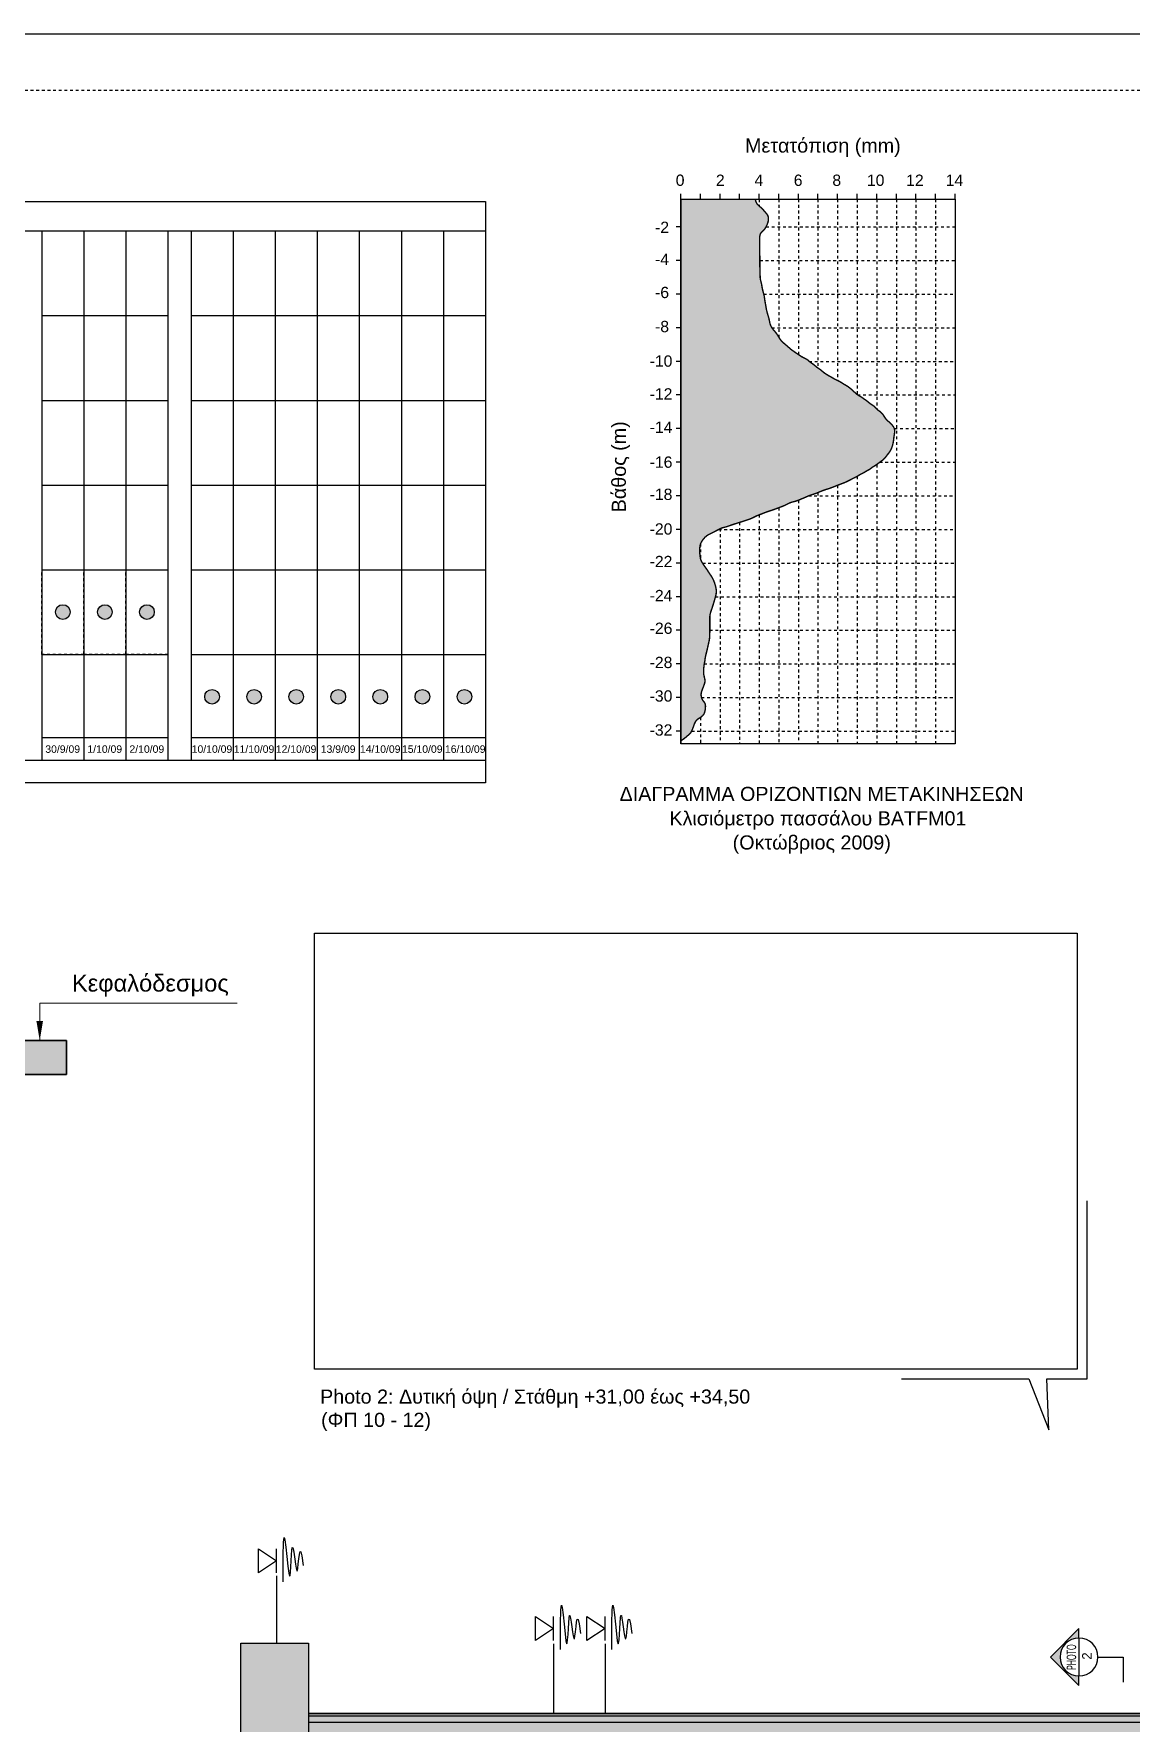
# Model space of a CAD drawing. Header units: millimetres. Extents: x 167 to 1023, y -2 to 136.
# Drawn here: x 849.9 to 888.8, y 75.7 to 135.5 of the extents above; entities that cross this region are included whole.
import ezdxf
from ezdxf.enums import TextEntityAlignment as Align

# ---------------------------------------------------------------- set-up
doc = ezdxf.new("R2010")
doc.units = ezdxf.units.MM
doc.linetypes.add('DASHED', pattern=[0.75, 0.5, -0.25])
for name, color, linetype in [('A-SYMB-GENR', 2, 'Continuous'), ('CW403-Text 0.30 Height', 2, 'Continuous'), ('OTM Leaders', 1, 'Continuous'), ('OTM Line 0.25', 7, 'Continuous'), ('OTM Line 0.35', 3, 'Continuous'), ('OTM Solid 253', 253, 'Continuous'), ('OTM Text 0.25', 3, 'Continuous'), ('OTM Title + Pinakida', 7, 'Continuous')]:
    doc.layers.add(name, color=color, linetype=linetype)
doc.layers.add('ΣΥΟ', color=170, linetype='Continuous', lineweight=25)
doc.styles.add('ARIAL', font='ARIAL.TTF')
doc.styles.add('Arial Greek', font='ARIAL.TTF')
doc.styles.add('WG-SIMPL', font='wgsimpl.shx')
doc.linetypes.add('P2', pattern='A,1e-05,[114,OrizLt.shx,S=0.5,R=0,X=0,Y=0],-0.5,[114,OrizLt.shx,S=1,R=0,X=0,Y=0],-0.5', length=1.00001)
picture_1 = doc.add_image_def('image2.jpg', size_in_pixel=(1953, 1117))

# ---------------------------------------------------------------- blocks, each defined once
blk = doc.blocks.new('symb-sec2 L')
at = {"layer": 'A-SYMB-GENR'}
blk.add_hatch(color=256, dxfattribs=at).paths.add_polyline_path([(-0.9, 1.4), (-0.6, 1.4, -1), (0.6, 1.4), (0.9, 1.4), (0, 2.3)])
blk.add_line((-0.6, 1.4), (0.6, 1.4), dxfattribs=at)
for points in [[(-0.6, 1.4), (-0.9, 1.4), (0, 2.3), (0.9, 1.4), (0.6, 1.4)], [(0, 0.8), (0, 0), (0.8, 0)]]:
    blk.add_lwpolyline(points, dxfattribs=at)
blk.add_circle((0, 1.4), 0.6, dxfattribs=at)
at = {"layer": 'A-SYMB-GENR', "style": 'WG-SIMPL', "width": 1.05}
blk.add_attdef('A', text='', height=0.3, dxfattribs=at).set_placement((0, 1.4), align=Align.BOTTOM_CENTER)
blk.add_attdef('000', text='', height=0.3, dxfattribs=at).set_placement((0, 1.3), align=Align.TOP_CENTER)

msp = doc.modelspace()

# ---------------------------------------------------------------- hatches: boundary and pattern name
at = {"linetype": 'DASHED', "ltscale": 0.1}
h = msp.add_hatch(color=7, dxfattribs=at)
edge = h.paths.add_edge_path()
edge.add_arc((848.623, 118.063), 0.26, 0, 360)
edge = h.paths.add_edge_path()
edge.add_arc((850.931, 115.063), 0.26, 0, 360)
edge = h.paths.add_edge_path()
edge.add_arc((852.421, 115.063), 0.26, 0, 360)
edge = h.paths.add_edge_path()
edge.add_arc((853.911, 115.063), 0.26, 0, 360)
edge = h.paths.add_edge_path()
edge.add_arc((856.219, 112.063), 0.26, 0, 360)
edge = h.paths.add_edge_path()
edge.add_arc((857.709, 112.063), 0.26, 0, 360)
edge = h.paths.add_edge_path()
edge.add_arc((859.199, 112.063), 0.26, 0, 360)
edge = h.paths.add_edge_path()
edge.add_arc((860.689, 112.063), 0.26, 0, 360)
edge = h.paths.add_edge_path()
edge.add_arc((862.179, 112.063), 0.26, 0, 360)
edge = h.paths.add_edge_path()
edge.add_arc((863.67, 112.063), 0.26, 0, 360)
edge = h.paths.add_edge_path()
edge.add_arc((865.16, 112.063), 0.26, 0, 360)
msp.add_hatch(color=253, dxfattribs=at).paths.add_polyline_path([(848.659, 98.681), (851.059, 98.681), (851.059, 99.881), (849.059, 99.881), (849.059, 101.681), (848.659, 101.681)])
h = msp.add_hatch(color=253, dxfattribs=at)
h.paths.add_polyline_path([(859.634, 73.742), (853.634, 73.742), (853.634, 74.542), (857.234, 74.542), (857.234, 78.542), (859.634, 78.542)])
edge = h.paths.add_edge_path()
edge.add_line((859.634, 43.242), (896.634, 43.242))
edge.add_line((896.634, 43.242), (896.634, 45.242))
edge.add_line((896.634, 45.242), (859.634, 45.242))
edge.add_line((859.634, 76.042), (896.634, 76.042))
edge.add_line((896.634, 76.042), (896.634, 74.042))
edge.add_line((896.634, 74.042), (859.634, 74.042))
at = {"layer": 'CW403-Text 0.30 Height', "ltscale": 0.1}
h = msp.add_hatch(color=7, dxfattribs=at)
h.set_gradient(color1=(255, 207, 158), color2=(117, 255, 255), tint=0.16)
h.paths.add_polyline_path([(875.464, 129.685), (875.488, 129.573), (875.549, 129.492), (875.633, 129.422), (875.717, 129.344), (875.826, 129.22), (875.908, 129.127), (875.94, 128.997), (875.914, 128.858), (875.852, 128.718), (875.774, 128.589), (875.655, 128.501), (875.613, 128.382), (875.624, 128.16), (875.618, 127.928), (875.626, 127.62), (875.626, 127.402), (875.626, 127.21), (875.637, 127.025), (875.634, 126.857), (875.683, 126.718), (875.704, 126.558), (875.739, 126.407), (875.78, 126.279), (875.794, 126.142), (875.831, 125.949), (875.86, 125.753), (875.905, 125.601), (875.953, 125.449), (875.979, 125.293), (876.013, 125.199), (876.071, 125.102), (876.147, 125.015), (876.233, 124.91), (876.294, 124.805), (876.37, 124.685), (876.46, 124.599), (876.523, 124.547), (876.601, 124.484), (876.72, 124.371), (876.859, 124.276), (877.014, 124.17), (877.097, 124.114), (877.211, 124.057), (877.307, 124.009), (877.381, 123.934), (877.471, 123.875), (877.543, 123.824), (877.615, 123.758), (877.692, 123.701), (877.791, 123.639), (877.866, 123.564), (877.973, 123.492), (878.059, 123.437), (878.175, 123.377), (878.273, 123.313), (878.385, 123.266), (878.505, 123.201), (878.582, 123.146), (878.702, 123.081), (878.805, 123.009), (878.904, 122.923), (878.986, 122.846), (879.085, 122.752), (879.202, 122.698), (879.309, 122.616), (879.42, 122.543), (879.483, 122.485), (879.59, 122.408), (879.706, 122.335), (879.779, 122.233), (879.91, 122.151), (879.981, 122.073), (880.053, 121.956), (880.118, 121.867), (880.217, 121.788), (880.324, 121.679), (880.392, 121.583), (880.41, 121.46), (880.372, 121.262), (880.36, 121.096), (880.317, 120.933), (880.271, 120.809), (880.217, 120.728), (880.147, 120.639), (880.08, 120.548), (879.989, 120.45), (879.859, 120.366), (879.733, 120.261), (879.617, 120.205), (879.53, 120.124), (879.414, 120.068), (879.302, 119.995), (879.176, 119.939), (879.06, 119.858), (878.941, 119.809), (878.797, 119.728), (878.66, 119.662), (878.496, 119.599), (878.332, 119.537), (878.135, 119.456), (877.969, 119.407), (877.803, 119.349), (877.664, 119.286), (877.512, 119.232), (877.364, 119.188), (877.234, 119.125), (877.095, 119.071), (876.951, 119.004), (876.781, 118.964), (876.66, 118.923), (876.526, 118.847), (876.333, 118.773), (876.171, 118.712), (876.029, 118.662), (875.862, 118.611), (875.669, 118.53), (875.517, 118.479), (875.355, 118.388), (875.168, 118.323), (874.98, 118.262), (874.818, 118.211), (874.651, 118.16), (874.458, 118.084), (874.255, 118.044), (874.107, 117.955), (873.907, 117.855), (873.756, 117.784), (873.638, 117.673), (873.563, 117.558), (873.505, 117.451), (873.495, 117.3), (873.493, 117.158), (873.513, 116.984), (873.546, 116.866), (873.619, 116.765), (873.671, 116.676), (873.769, 116.55), (873.825, 116.445), (873.914, 116.334), (874.001, 116.165), (874.051, 116.005), (874.083, 115.863), (874.083, 115.721), (874.051, 115.597), (874.01, 115.451), (873.959, 115.286), (873.914, 115.149), (873.863, 115.007), (873.85, 114.883), (873.855, 114.731), (873.855, 114.512), (873.852, 114.27), (873.843, 114.088), (873.793, 113.894), (873.751, 113.689), (873.689, 113.464), (873.682, 113.34), (873.653, 113.232), (873.628, 112.992), (873.634, 112.837), (873.688, 112.664), (873.678, 112.555), (873.626, 112.418), (873.579, 112.304), (873.547, 112.198), (873.539, 112.106), (873.573, 111.979), (873.625, 111.903), (873.701, 111.822), (873.701, 111.648), (873.667, 111.481), (873.601, 111.381), (873.464, 111.297), (873.37, 111.231), (873.312, 111.124), (873.265, 110.979), (873.205, 110.832), (873.149, 110.743), (873.051, 110.68), (872.949, 110.578), (872.827, 110.505), (872.827, 129.685)])

# ---------------------------------------------------------------- linework, layer by layer
at = {"color": 7, "ltscale": 0.1}
for p, q in [((872.827, 129.685), (872.827, 129.875)), ((873.521, 129.685), (873.521, 129.875)), ((874.215, 129.685), (874.215, 129.875)), ((874.909, 129.685), (874.909, 129.875)), ((875.603, 129.685), (875.603, 129.875)), ((876.297, 129.685), (876.297, 129.875)), ((876.991, 129.685), (876.991, 129.875)), ((877.685, 129.685), (877.685, 129.875)), ((878.379, 129.685), (878.379, 129.875)), ((879.073, 129.685), (879.073, 129.875)), ((879.767, 129.685), (879.767, 129.875)), ((880.461, 129.685), (880.461, 129.875)), ((881.155, 129.685), (881.155, 129.875)), ((881.85, 129.685), (881.85, 129.875)), ((882.544, 129.685), (882.544, 129.875)), ((872.827, 129.685), (882.544, 129.685)), ((872.827, 129.685), (872.827, 110.401)), ((872.827, 128.709), (872.661, 128.709)), ((872.827, 127.518), (872.661, 127.518)), ((872.827, 126.327), (872.661, 126.327)), ((872.827, 125.136), (872.661, 125.136)), ((872.827, 123.945), (872.661, 123.945)), ((872.827, 122.754), (872.661, 122.754)), ((872.827, 121.563), (872.661, 121.563)), ((872.827, 120.372), (872.661, 120.372)), ((872.827, 119.181), (872.661, 119.181)), ((872.827, 117.99), (872.661, 117.99)), ((872.827, 116.799), (872.661, 116.799)), ((872.827, 115.608), (872.661, 115.608)), ((872.827, 114.417), (872.661, 114.417)), ((872.827, 113.226), (872.661, 113.226)), ((872.827, 112.035), (872.661, 112.035)), ((872.827, 110.844), (872.661, 110.844))]:
    msp.add_line(p, q, dxfattribs=at)
at = {"color": 253, "linetype": 'DASHED', "ltscale": 0.1}
for p, q in [((875.603, 129.685), (875.603, 129.447)), ((876.297, 129.685), (876.297, 124.8)), ((876.991, 129.685), (876.991, 124.186)), ((877.685, 129.685), (877.685, 123.707)), ((878.379, 129.685), (878.379, 123.268)), ((879.073, 129.685), (879.073, 122.763)), ((879.767, 129.685), (879.767, 122.249)), ((880.461, 129.685), (880.461, 110.401)), ((881.155, 129.685), (881.155, 110.401)), ((881.85, 129.685), (881.85, 110.401)), ((875.846, 128.709), (882.544, 128.709)), ((875.626, 127.518), (882.544, 127.518)), ((875.765, 126.327), (882.544, 126.327)), ((876.05, 125.136), (882.544, 125.136)), ((877.371, 123.945), (882.544, 123.945)), ((879.083, 122.754), (882.544, 122.754)), ((880.395, 121.563), (882.544, 121.563)), ((879.767, 120.289), (879.767, 110.401)), ((879.869, 120.372), (882.544, 120.372)), ((879.073, 119.867), (879.073, 110.401)), ((877.35, 119.181), (882.544, 119.181)), ((877.685, 119.296), (877.685, 110.401)), ((878.379, 119.555), (878.379, 110.401)), ((875.603, 118.508), (875.603, 110.401)), ((876.297, 118.76), (876.297, 110.401)), ((876.991, 119.023), (876.991, 110.401)), ((874.165, 117.99), (882.544, 117.99)), ((874.215, 118.02), (874.215, 110.401)), ((874.909, 118.24), (874.909, 110.401)), ((873.521, 117.48), (873.521, 116.955)), ((873.594, 116.799), (882.544, 116.799)), ((874.054, 115.608), (882.544, 115.608)), ((873.853, 114.417), (882.544, 114.417)), ((873.652, 113.226), (882.544, 113.226)), ((873.558, 112.035), (882.544, 112.035)), ((873.521, 111.332), (873.521, 110.401)), ((873.21, 110.844), (882.544, 110.844))]:
    msp.add_line(p, q, dxfattribs=at)
at = {"color": 7, "linetype": 'DASHED', "ltscale": 0.1}
msp.add_lwpolyline([(981.144, -0.365), (771.789, -0.365), (771.789, 133.548), (1021.144, 133.548), (1021.144, 57.035)], dxfattribs=at)
at = {"color": 1, "ltscale": 0.1, "const_width": 0.05}
msp.add_lwpolyline([(872.84, 110.513), (872.878, 110.537), (872.911, 110.559), (872.94, 110.58), (872.966, 110.6), (872.988, 110.618), (873.008, 110.635), (873.025, 110.651), (873.042, 110.665), (873.057, 110.678), (873.071, 110.689), (873.085, 110.7), (873.098, 110.71), (873.11, 110.719), (873.121, 110.729), (873.132, 110.738), (873.142, 110.747), (873.151, 110.757), (873.16, 110.767), (873.168, 110.778), (873.176, 110.789), (873.184, 110.801), (873.191, 110.814), (873.198, 110.827), (873.206, 110.842), (873.213, 110.857), (873.22, 110.873), (873.227, 110.89), (873.235, 110.907), (873.242, 110.924), (873.249, 110.942), (873.256, 110.961), (873.263, 110.979), (873.269, 110.997), (873.276, 111.015), (873.282, 111.033), (873.288, 111.051), (873.295, 111.068), (873.301, 111.085), (873.307, 111.101), (873.314, 111.117), (873.321, 111.133), (873.327, 111.148), (873.335, 111.162), (873.342, 111.176), (873.35, 111.189), (873.358, 111.201), (873.367, 111.213), (873.376, 111.224), (873.386, 111.235), (873.396, 111.245), (873.407, 111.254), (873.419, 111.264), (873.431, 111.273), (873.444, 111.282), (873.457, 111.291), (873.471, 111.3), (873.486, 111.309), (873.501, 111.319), (873.517, 111.329), (873.532, 111.34), (873.547, 111.35), (873.562, 111.361), (873.576, 111.372), (873.589, 111.383), (873.601, 111.395), (873.612, 111.407), (873.622, 111.42), (873.632, 111.432), (873.64, 111.446), (873.648, 111.46), (873.655, 111.476), (873.661, 111.492), (873.667, 111.509), (873.673, 111.527), (873.678, 111.546), (873.682, 111.566), (873.686, 111.586), (873.69, 111.607), (873.693, 111.628), (873.695, 111.649), (873.697, 111.67), (873.698, 111.692), (873.699, 111.713), (873.699, 111.733), (873.698, 111.753), (873.696, 111.772), (873.693, 111.79), (873.688, 111.807), (873.683, 111.822), (873.677, 111.836), (873.67, 111.849), (873.662, 111.861), (873.654, 111.872), (873.646, 111.882), (873.637, 111.892), (873.629, 111.902), (873.622, 111.912), (873.614, 111.922), (873.607, 111.932), (873.6, 111.942), (873.594, 111.952), (873.588, 111.963), (873.582, 111.975), (873.576, 111.987), (873.571, 112), (873.566, 112.014), (873.562, 112.028), (873.558, 112.043), (873.554, 112.057), (873.551, 112.072), (873.548, 112.086), (873.546, 112.1), (873.545, 112.114), (873.544, 112.127), (873.544, 112.139), (873.545, 112.152), (873.546, 112.164), (873.547, 112.176), (873.549, 112.188), (873.551, 112.2), (873.554, 112.213), (873.557, 112.225), (873.56, 112.238), (873.564, 112.251), (873.568, 112.265), (873.572, 112.278), (873.577, 112.292), (873.582, 112.305), (873.587, 112.319), (873.592, 112.333), (873.597, 112.347), (873.603, 112.362), (873.609, 112.376), (873.615, 112.391), (873.621, 112.406), (873.627, 112.422), (873.633, 112.438), (873.639, 112.454), (873.645, 112.47), (873.651, 112.486), (873.657, 112.503), (873.662, 112.519), (873.667, 112.535), (873.671, 112.55), (873.674, 112.565), (873.677, 112.58), (873.679, 112.595), (873.681, 112.61), (873.681, 112.625), (873.681, 112.641), (873.679, 112.657), (873.677, 112.674), (873.674, 112.693), (873.67, 112.711), (873.665, 112.731), (873.66, 112.751), (873.655, 112.772), (873.651, 112.793), (873.646, 112.813), (873.642, 112.834), (873.638, 112.854), (873.636, 112.875), (873.634, 112.895), (873.633, 112.916), (873.632, 112.937), (873.632, 112.959), (873.632, 112.982), (873.633, 113.006), (873.635, 113.032), (873.637, 113.058), (873.639, 113.085), (873.641, 113.111), (873.644, 113.138), (873.647, 113.163), (873.65, 113.188), (873.654, 113.21), (873.657, 113.231), (873.661, 113.25), (873.664, 113.268), (873.667, 113.284), (873.67, 113.299), (873.673, 113.314), (873.676, 113.328), (873.679, 113.343), (873.681, 113.357), (873.683, 113.372), (873.684, 113.388), (873.686, 113.404), (873.688, 113.422), (873.691, 113.44), (873.694, 113.46), (873.698, 113.481), (873.703, 113.503), (873.708, 113.527), (873.714, 113.552), (873.721, 113.578), (873.727, 113.605), (873.734, 113.631), (873.741, 113.659), (873.748, 113.686), (873.754, 113.712), (873.76, 113.739), (873.766, 113.765), (873.772, 113.791), (873.778, 113.816), (873.783, 113.842), (873.789, 113.867), (873.795, 113.892), (873.8, 113.917), (873.806, 113.942), (873.812, 113.966), (873.817, 113.991), (873.823, 114.015), (873.828, 114.039), (873.832, 114.062), (873.836, 114.086), (873.84, 114.109), (873.842, 114.133), (873.845, 114.156), (873.846, 114.18), (873.848, 114.204), (873.849, 114.229), (873.85, 114.254), (873.851, 114.28), (873.851, 114.307), (873.852, 114.334), (873.853, 114.363), (873.853, 114.392), (873.853, 114.421), (873.854, 114.45), (873.854, 114.479), (873.854, 114.508), (873.854, 114.537), (873.854, 114.565), (873.854, 114.593), (873.854, 114.62), (873.854, 114.646), (873.854, 114.671), (873.854, 114.696), (873.854, 114.72), (873.853, 114.742), (873.853, 114.764), (873.853, 114.785), (873.852, 114.805), (873.852, 114.824), (873.852, 114.843), (873.852, 114.861), (873.853, 114.878), (873.853, 114.895), (873.854, 114.912), (873.856, 114.928), (873.858, 114.945), (873.86, 114.961), (873.862, 114.977), (873.866, 114.993), (873.869, 115.01), (873.874, 115.026), (873.878, 115.043), (873.884, 115.061), (873.889, 115.078), (873.895, 115.095), (873.901, 115.113), (873.907, 115.13), (873.913, 115.148), (873.919, 115.165), (873.925, 115.183), (873.931, 115.2), (873.937, 115.218), (873.942, 115.235), (873.948, 115.254), (873.954, 115.272), (873.96, 115.29), (873.966, 115.31), (873.972, 115.329), (873.978, 115.349), (873.985, 115.369), (873.991, 115.388), (873.997, 115.408), (874.003, 115.428), (874.008, 115.448), (874.014, 115.467), (874.02, 115.486), (874.025, 115.505), (874.03, 115.523), (874.035, 115.541), (874.04, 115.559), (874.045, 115.576), (874.05, 115.593), (874.054, 115.61), (874.058, 115.627), (874.062, 115.643), (874.066, 115.659), (874.07, 115.675), (874.073, 115.691), (874.076, 115.707), (874.078, 115.724), (874.08, 115.741), (874.081, 115.758), (874.082, 115.775), (874.082, 115.792), (874.082, 115.81), (874.081, 115.827), (874.08, 115.845), (874.078, 115.863), (874.076, 115.88), (874.073, 115.898), (874.07, 115.916), (874.066, 115.934), (874.062, 115.952), (874.058, 115.97), (874.053, 115.989), (874.048, 116.008), (874.043, 116.027), (874.037, 116.046), (874.031, 116.065), (874.025, 116.085), (874.018, 116.105), (874.011, 116.125), (874.003, 116.146), (873.995, 116.166), (873.986, 116.187), (873.976, 116.208), (873.967, 116.228), (873.956, 116.248), (873.946, 116.268), (873.935, 116.288), (873.924, 116.306), (873.913, 116.324), (873.902, 116.342), (873.892, 116.358), (873.881, 116.373), (873.87, 116.388), (873.86, 116.403), (873.85, 116.417), (873.84, 116.431), (873.831, 116.444), (873.822, 116.458), (873.813, 116.471), (873.805, 116.485), (873.797, 116.498), (873.788, 116.512), (873.78, 116.525), (873.771, 116.539), (873.762, 116.554), (873.752, 116.568), (873.742, 116.583), (873.731, 116.598), (873.72, 116.613), (873.709, 116.627), (873.699, 116.642), (873.688, 116.656), (873.679, 116.67), (873.67, 116.683), (873.661, 116.696), (873.653, 116.708), (873.645, 116.72), (873.638, 116.732), (873.63, 116.743), (873.623, 116.755), (873.615, 116.767), (873.607, 116.779), (873.599, 116.791), (873.591, 116.804), (873.583, 116.816), (873.575, 116.829), (873.567, 116.842), (873.559, 116.855), (873.552, 116.869), (873.546, 116.883), (873.54, 116.897), (873.535, 116.911), (873.531, 116.926), (873.526, 116.942), (873.522, 116.958), (873.519, 116.975), (873.515, 116.993), (873.512, 117.012), (873.509, 117.031), (873.506, 117.051), (873.504, 117.071), (873.502, 117.092), (873.5, 117.112), (873.498, 117.132), (873.497, 117.152), (873.496, 117.172), (873.495, 117.191), (873.495, 117.21), (873.495, 117.228), (873.495, 117.247), (873.495, 117.265), (873.496, 117.283), (873.496, 117.302), (873.497, 117.32), (873.498, 117.338), (873.5, 117.357), (873.501, 117.375), (873.503, 117.393), (873.506, 117.41), (873.509, 117.427), (873.513, 117.444), (873.518, 117.459), (873.523, 117.475), (873.529, 117.489), (873.535, 117.504), (873.542, 117.518), (873.55, 117.532), (873.558, 117.545), (873.566, 117.559), (873.574, 117.573), (873.583, 117.587), (873.592, 117.601), (873.602, 117.615), (873.612, 117.63), (873.622, 117.644), (873.633, 117.658), (873.645, 117.672), (873.658, 117.686), (873.671, 117.7), (873.684, 117.714), (873.699, 117.727), (873.714, 117.74), (873.729, 117.753), (873.745, 117.765), (873.762, 117.777), (873.779, 117.788), (873.796, 117.799), (873.814, 117.809), (873.833, 117.819), (873.853, 117.829), (873.873, 117.839), (873.894, 117.849), (873.915, 117.86), (873.937, 117.871), (873.96, 117.882), (873.984, 117.894), (874.007, 117.906), (874.03, 117.918), (874.054, 117.93), (874.076, 117.942), (874.099, 117.954), (874.12, 117.965), (874.141, 117.977), (874.161, 117.988), (874.181, 117.998), (874.202, 118.009), (874.222, 118.018), (874.243, 118.028), (874.264, 118.036), (874.287, 118.044), (874.31, 118.051), (874.333, 118.058), (874.357, 118.064), (874.382, 118.07), (874.407, 118.077), (874.431, 118.083), (874.456, 118.09), (874.481, 118.098), (874.505, 118.106), (874.53, 118.114), (874.553, 118.123), (874.577, 118.131), (874.601, 118.14), (874.624, 118.148), (874.646, 118.156), (874.669, 118.164), (874.691, 118.171), (874.712, 118.178), (874.734, 118.185), (874.755, 118.192), (874.776, 118.198), (874.796, 118.205), (874.817, 118.211), (874.838, 118.217), (874.858, 118.224), (874.879, 118.23), (874.899, 118.237), (874.92, 118.243), (874.941, 118.25), (874.963, 118.257), (874.984, 118.263), (875.006, 118.27), (875.029, 118.278), (875.051, 118.285), (875.074, 118.292), (875.097, 118.3), (875.121, 118.308), (875.144, 118.315), (875.168, 118.323), (875.191, 118.331), (875.214, 118.339), (875.238, 118.348), (875.261, 118.356), (875.284, 118.365), (875.306, 118.374), (875.329, 118.383), (875.351, 118.393), (875.373, 118.403), (875.394, 118.413), (875.415, 118.423), (875.435, 118.434), (875.456, 118.444), (875.476, 118.454), (875.496, 118.464), (875.516, 118.473), (875.535, 118.481), (875.555, 118.489), (875.574, 118.497), (875.594, 118.505), (875.614, 118.512), (875.634, 118.52), (875.655, 118.527), (875.676, 118.535), (875.698, 118.544), (875.72, 118.552), (875.743, 118.561), (875.766, 118.571), (875.789, 118.58), (875.812, 118.589), (875.835, 118.598), (875.858, 118.606), (875.88, 118.614), (875.902, 118.622), (875.923, 118.629), (875.945, 118.636), (875.965, 118.643), (875.986, 118.649), (876.005, 118.655), (876.025, 118.662), (876.044, 118.668), (876.063, 118.674), (876.082, 118.681), (876.1, 118.687), (876.119, 118.694), (876.137, 118.7), (876.156, 118.707), (876.175, 118.714), (876.194, 118.721), (876.213, 118.728), (876.233, 118.736), (876.253, 118.743), (876.274, 118.751), (876.295, 118.759), (876.316, 118.767), (876.338, 118.775), (876.361, 118.784), (876.383, 118.793), (876.406, 118.802), (876.429, 118.811), (876.451, 118.82), (876.474, 118.829), (876.495, 118.838), (876.516, 118.848), (876.536, 118.857), (876.555, 118.866), (876.574, 118.876), (876.591, 118.885), (876.609, 118.893), (876.625, 118.902), (876.642, 118.91), (876.658, 118.917), (876.674, 118.924), (876.69, 118.931), (876.705, 118.937), (876.721, 118.943), (876.738, 118.948), (876.754, 118.954), (876.771, 118.959), (876.789, 118.964), (876.808, 118.969), (876.827, 118.974), (876.847, 118.979), (876.867, 118.984), (876.887, 118.99), (876.907, 118.996), (876.927, 119.002), (876.947, 119.009), (876.966, 119.015), (876.985, 119.023), (877.004, 119.03), (877.023, 119.038), (877.041, 119.046), (877.059, 119.054), (877.076, 119.061), (877.094, 119.069), (877.112, 119.076), (877.129, 119.084), (877.147, 119.091), (877.164, 119.098), (877.181, 119.105), (877.198, 119.112), (877.215, 119.119), (877.232, 119.126), (877.249, 119.134), (877.266, 119.141), (877.282, 119.149), (877.299, 119.156), (877.316, 119.163), (877.333, 119.171), (877.35, 119.178), (877.367, 119.185), (877.384, 119.191), (877.402, 119.198), (877.42, 119.204), (877.438, 119.21), (877.457, 119.216), (877.475, 119.222), (877.494, 119.228), (877.513, 119.234), (877.531, 119.24), (877.55, 119.247), (877.569, 119.253), (877.588, 119.26), (877.607, 119.266), (877.625, 119.273), (877.644, 119.28), (877.662, 119.288), (877.68, 119.295), (877.698, 119.302), (877.716, 119.31), (877.734, 119.318), (877.752, 119.325), (877.77, 119.333), (877.789, 119.341), (877.808, 119.348), (877.827, 119.356), (877.846, 119.363), (877.866, 119.37), (877.887, 119.378), (877.907, 119.385), (877.928, 119.392), (877.948, 119.399), (877.969, 119.406), (877.99, 119.412), (878.011, 119.419), (878.031, 119.425), (878.053, 119.432), (878.074, 119.439), (878.096, 119.446), (878.118, 119.454), (878.14, 119.462), (878.163, 119.47), (878.186, 119.479), (878.21, 119.488), (878.233, 119.497), (878.257, 119.506), (878.28, 119.516), (878.304, 119.525), (878.326, 119.534), (878.349, 119.543), (878.371, 119.551), (878.392, 119.559), (878.413, 119.568), (878.434, 119.575), (878.455, 119.583), (878.475, 119.591), (878.496, 119.599), (878.516, 119.607), (878.537, 119.615), (878.557, 119.622), (878.578, 119.63), (878.598, 119.638), (878.617, 119.646), (878.637, 119.654), (878.656, 119.662), (878.674, 119.671), (878.693, 119.679), (878.711, 119.687), (878.728, 119.695), (878.746, 119.704), (878.763, 119.713), (878.781, 119.722), (878.798, 119.731), (878.816, 119.74), (878.834, 119.749), (878.851, 119.759), (878.869, 119.768), (878.886, 119.778), (878.903, 119.787), (878.92, 119.795), (878.937, 119.804), (878.953, 119.812), (878.969, 119.819), (878.985, 119.826), (879, 119.833), (879.015, 119.841), (879.03, 119.848), (879.045, 119.855), (879.06, 119.863), (879.074, 119.872), (879.089, 119.88), (879.103, 119.889), (879.118, 119.898), (879.133, 119.908), (879.148, 119.917), (879.162, 119.926), (879.178, 119.934), (879.193, 119.943), (879.208, 119.951), (879.223, 119.959), (879.239, 119.966), (879.254, 119.974), (879.269, 119.982), (879.285, 119.989), (879.3, 119.997), (879.314, 120.006), (879.329, 120.014), (879.344, 120.023), (879.358, 120.031), (879.372, 120.04), (879.386, 120.049), (879.401, 120.057), (879.415, 120.065), (879.429, 120.073), (879.443, 120.081), (879.457, 120.089), (879.471, 120.096), (879.485, 120.104), (879.499, 120.112), (879.512, 120.12), (879.525, 120.128), (879.538, 120.137), (879.55, 120.146), (879.562, 120.155), (879.574, 120.164), (879.586, 120.174), (879.597, 120.183), (879.61, 120.192), (879.622, 120.201), (879.635, 120.209), (879.648, 120.217), (879.662, 120.225), (879.676, 120.233), (879.69, 120.242), (879.705, 120.25), (879.72, 120.259), (879.735, 120.269), (879.75, 120.279), (879.765, 120.29), (879.781, 120.302), (879.797, 120.314), (879.812, 120.326), (879.828, 120.338), (879.844, 120.35), (879.86, 120.362), (879.876, 120.374), (879.892, 120.385), (879.908, 120.397), (879.924, 120.408), (879.939, 120.419), (879.954, 120.43), (879.969, 120.441), (879.983, 120.452), (879.996, 120.464), (880.009, 120.475), (880.021, 120.487), (880.033, 120.499), (880.045, 120.511), (880.056, 120.523), (880.066, 120.535), (880.076, 120.547), (880.086, 120.559), (880.095, 120.57), (880.104, 120.582), (880.113, 120.593), (880.122, 120.605), (880.13, 120.616), (880.139, 120.627), (880.147, 120.639), (880.156, 120.65), (880.164, 120.661), (880.173, 120.672), (880.181, 120.683), (880.19, 120.694), (880.198, 120.705), (880.206, 120.716), (880.214, 120.726), (880.222, 120.737), (880.229, 120.748), (880.236, 120.758), (880.243, 120.769), (880.25, 120.78), (880.257, 120.792), (880.263, 120.804), (880.27, 120.816), (880.276, 120.829), (880.282, 120.843), (880.288, 120.858), (880.294, 120.873), (880.3, 120.888), (880.305, 120.905), (880.311, 120.922), (880.317, 120.939), (880.322, 120.958), (880.328, 120.976), (880.333, 120.996), (880.338, 121.015), (880.343, 121.035), (880.347, 121.055), (880.351, 121.076), (880.355, 121.096), (880.358, 121.117), (880.361, 121.138), (880.363, 121.159), (880.366, 121.18), (880.368, 121.201), (880.371, 121.223), (880.373, 121.245), (880.376, 121.267), (880.38, 121.29), (880.383, 121.314), (880.387, 121.337), (880.39, 121.36), (880.394, 121.383), (880.397, 121.405), (880.399, 121.427), (880.401, 121.447), (880.402, 121.467), (880.402, 121.485), (880.401, 121.503), (880.399, 121.519), (880.396, 121.535), (880.393, 121.55), (880.389, 121.564), (880.384, 121.578), (880.378, 121.592), (880.371, 121.605), (880.364, 121.618), (880.356, 121.63), (880.347, 121.643), (880.338, 121.656), (880.328, 121.668), (880.317, 121.681), (880.306, 121.694), (880.294, 121.707), (880.282, 121.72), (880.27, 121.733), (880.257, 121.746), (880.244, 121.759), (880.231, 121.771), (880.218, 121.783), (880.206, 121.795), (880.193, 121.806), (880.18, 121.817), (880.168, 121.827), (880.157, 121.838), (880.145, 121.848), (880.134, 121.858), (880.123, 121.869), (880.113, 121.879), (880.104, 121.89), (880.095, 121.901), (880.086, 121.912), (880.077, 121.924), (880.068, 121.936), (880.06, 121.948), (880.051, 121.961), (880.043, 121.974), (880.034, 121.987), (880.025, 122.001), (880.016, 122.014), (880.008, 122.028), (879.999, 122.041), (879.99, 122.054), (879.981, 122.066), (879.972, 122.078), (879.963, 122.09), (879.954, 122.1), (879.944, 122.111), (879.934, 122.121), (879.923, 122.131), (879.912, 122.141), (879.9, 122.151), (879.887, 122.161), (879.873, 122.172), (879.859, 122.182), (879.845, 122.192), (879.83, 122.203), (879.816, 122.214), (879.802, 122.225), (879.789, 122.236), (879.777, 122.248), (879.765, 122.26), (879.754, 122.272), (879.743, 122.284), (879.732, 122.296), (879.722, 122.307), (879.711, 122.319), (879.699, 122.33), (879.687, 122.341), (879.674, 122.351), (879.661, 122.361), (879.647, 122.371), (879.634, 122.38), (879.62, 122.39), (879.606, 122.399), (879.592, 122.408), (879.578, 122.418), (879.564, 122.427), (879.551, 122.437), (879.538, 122.446), (879.525, 122.455), (879.513, 122.464), (879.501, 122.473), (879.49, 122.482), (879.48, 122.49), (879.47, 122.498), (879.461, 122.506), (879.452, 122.514), (879.442, 122.522), (879.433, 122.53), (879.423, 122.538), (879.412, 122.546), (879.401, 122.554), (879.389, 122.562), (879.376, 122.571), (879.363, 122.58), (879.35, 122.589), (879.337, 122.598), (879.323, 122.608), (879.309, 122.618), (879.296, 122.627), (879.282, 122.637), (879.269, 122.647), (879.255, 122.657), (879.241, 122.666), (879.228, 122.676), (879.214, 122.685), (879.2, 122.693), (879.186, 122.702), (879.172, 122.71), (879.158, 122.718), (879.144, 122.725), (879.13, 122.733), (879.116, 122.741), (879.102, 122.75), (879.088, 122.758), (879.075, 122.768), (879.062, 122.778), (879.049, 122.788), (879.036, 122.799), (879.024, 122.81), (879.012, 122.821), (879, 122.832), (878.989, 122.843), (878.978, 122.853), (878.967, 122.864), (878.956, 122.874), (878.945, 122.884), (878.934, 122.894), (878.923, 122.904), (878.912, 122.914), (878.901, 122.924), (878.89, 122.934), (878.878, 122.945), (878.866, 122.955), (878.854, 122.966), (878.842, 122.976), (878.83, 122.986), (878.817, 122.996), (878.805, 123.006), (878.792, 123.016), (878.779, 123.026), (878.767, 123.035), (878.754, 123.045), (878.74, 123.054), (878.727, 123.063), (878.713, 123.071), (878.7, 123.08), (878.686, 123.088), (878.671, 123.097), (878.657, 123.105), (878.643, 123.113), (878.629, 123.121), (878.615, 123.129), (878.602, 123.137), (878.59, 123.144), (878.577, 123.152), (878.566, 123.159), (878.555, 123.166), (878.544, 123.174), (878.533, 123.181), (878.522, 123.188), (878.51, 123.195), (878.498, 123.203), (878.485, 123.21), (878.472, 123.218), (878.458, 123.226), (878.444, 123.233), (878.43, 123.241), (878.416, 123.248), (878.401, 123.256), (878.386, 123.263), (878.372, 123.27), (878.358, 123.276), (878.344, 123.283), (878.33, 123.289), (878.316, 123.296), (878.302, 123.302), (878.289, 123.309), (878.276, 123.316), (878.263, 123.323), (878.25, 123.33), (878.237, 123.338), (878.224, 123.345), (878.211, 123.353), (878.198, 123.361), (878.185, 123.369), (878.172, 123.376), (878.158, 123.384), (878.145, 123.392), (878.131, 123.399), (878.117, 123.407), (878.103, 123.414), (878.09, 123.422), (878.077, 123.429), (878.064, 123.436), (878.052, 123.444), (878.04, 123.451), (878.028, 123.458), (878.016, 123.465), (878.005, 123.472), (877.993, 123.48), (877.982, 123.487), (877.97, 123.495), (877.957, 123.503), (877.945, 123.511), (877.932, 123.52), (877.92, 123.529), (877.907, 123.537), (877.895, 123.546), (877.883, 123.555), (877.871, 123.565), (877.86, 123.574), (877.849, 123.583), (877.839, 123.592), (877.828, 123.601), (877.818, 123.61), (877.808, 123.619), (877.798, 123.628), (877.787, 123.637), (877.776, 123.645), (877.765, 123.654), (877.753, 123.662), (877.742, 123.67), (877.73, 123.678), (877.718, 123.685), (877.707, 123.693), (877.696, 123.7), (877.685, 123.708), (877.674, 123.715), (877.664, 123.723), (877.654, 123.73), (877.644, 123.737), (877.634, 123.745), (877.625, 123.752), (877.616, 123.76), (877.606, 123.767), (877.597, 123.775), (877.588, 123.783), (877.579, 123.791), (877.57, 123.799), (877.561, 123.806), (877.552, 123.814), (877.543, 123.821), (877.534, 123.829), (877.525, 123.836), (877.516, 123.842), (877.507, 123.849), (877.497, 123.856), (877.488, 123.863), (877.478, 123.869), (877.468, 123.876), (877.458, 123.883), (877.447, 123.89), (877.437, 123.898), (877.426, 123.905), (877.415, 123.913), (877.405, 123.921), (877.394, 123.929), (877.384, 123.937), (877.374, 123.945), (877.364, 123.954), (877.354, 123.963), (877.344, 123.971), (877.334, 123.98), (877.324, 123.989), (877.314, 123.997), (877.303, 124.005), (877.292, 124.012), (877.281, 124.019), (877.27, 124.026), (877.258, 124.033), (877.246, 124.039), (877.234, 124.045), (877.221, 124.052), (877.208, 124.058), (877.195, 124.065), (877.181, 124.072), (877.168, 124.078), (877.154, 124.085), (877.141, 124.092), (877.128, 124.099), (877.115, 124.107), (877.102, 124.114), (877.09, 124.121), (877.078, 124.128), (877.067, 124.135), (877.055, 124.143), (877.042, 124.151), (877.03, 124.16), (877.016, 124.169), (877.002, 124.179), (876.986, 124.189), (876.97, 124.2), (876.953, 124.212), (876.935, 124.224), (876.917, 124.237), (876.898, 124.249), (876.88, 124.262), (876.861, 124.274), (876.843, 124.287), (876.825, 124.299), (876.807, 124.312), (876.79, 124.324), (876.773, 124.336), (876.756, 124.349), (876.739, 124.361), (876.723, 124.374), (876.707, 124.387), (876.691, 124.4), (876.676, 124.414), (876.661, 124.427), (876.647, 124.44), (876.633, 124.452), (876.62, 124.464), (876.608, 124.476), (876.596, 124.486), (876.584, 124.496), (876.573, 124.505), (876.563, 124.514), (876.553, 124.522), (876.544, 124.53), (876.534, 124.538), (876.525, 124.545), (876.517, 124.552), (876.508, 124.559), (876.5, 124.566), (876.491, 124.573), (876.483, 124.581), (876.474, 124.588), (876.465, 124.596), (876.455, 124.605), (876.446, 124.613), (876.435, 124.623), (876.425, 124.633), (876.415, 124.643), (876.404, 124.654), (876.393, 124.666), (876.383, 124.678), (876.372, 124.69), (876.362, 124.704), (876.352, 124.717), (876.342, 124.731), (876.332, 124.745), (876.323, 124.76), (876.314, 124.774), (876.305, 124.788), (876.296, 124.803), (876.288, 124.817), (876.28, 124.83), (876.271, 124.844), (876.263, 124.857), (876.255, 124.871), (876.247, 124.884), (876.238, 124.897), (876.229, 124.91), (876.219, 124.923), (876.21, 124.936), (876.2, 124.949), (876.19, 124.962), (876.179, 124.975), (876.169, 124.988), (876.159, 125), (876.148, 125.012), (876.138, 125.024), (876.128, 125.035), (876.119, 125.047), (876.109, 125.058), (876.1, 125.069), (876.091, 125.081), (876.082, 125.092), (876.074, 125.103), (876.065, 125.115), (876.057, 125.127), (876.05, 125.138), (876.043, 125.15), (876.036, 125.162), (876.029, 125.174), (876.023, 125.186), (876.017, 125.198), (876.011, 125.21), (876.006, 125.222), (876.001, 125.234), (875.997, 125.247), (875.992, 125.26), (875.988, 125.274), (875.984, 125.288), (875.98, 125.303), (875.977, 125.319), (875.973, 125.336), (875.97, 125.354), (875.966, 125.372), (875.962, 125.391), (875.958, 125.41), (875.954, 125.429), (875.949, 125.448), (875.945, 125.467), (875.94, 125.486), (875.934, 125.505), (875.929, 125.525), (875.923, 125.544), (875.917, 125.563), (875.911, 125.582), (875.906, 125.601), (875.9, 125.62), (875.894, 125.639), (875.888, 125.658), (875.883, 125.678), (875.878, 125.698), (875.873, 125.718), (875.868, 125.739), (875.863, 125.76), (875.858, 125.782), (875.854, 125.805), (875.85, 125.828), (875.846, 125.852), (875.842, 125.876), (875.838, 125.9), (875.834, 125.924), (875.829, 125.949), (875.825, 125.973), (875.821, 125.997), (875.817, 126.021), (875.812, 126.045), (875.808, 126.068), (875.804, 126.09), (875.801, 126.112), (875.798, 126.133), (875.795, 126.153), (875.792, 126.172), (875.789, 126.191), (875.787, 126.209), (875.784, 126.227), (875.782, 126.244), (875.779, 126.261), (875.776, 126.277), (875.772, 126.294), (875.768, 126.31), (875.764, 126.327), (875.759, 126.343), (875.754, 126.36), (875.75, 126.376), (875.745, 126.393), (875.74, 126.411), (875.735, 126.428), (875.731, 126.446), (875.726, 126.465), (875.722, 126.483), (875.718, 126.502), (875.714, 126.521), (875.71, 126.54), (875.706, 126.56), (875.703, 126.579), (875.7, 126.599), (875.696, 126.618), (875.693, 126.638), (875.69, 126.657), (875.686, 126.677), (875.683, 126.696), (875.678, 126.715), (875.674, 126.733), (875.669, 126.751), (875.664, 126.77), (875.659, 126.788), (875.654, 126.806), (875.65, 126.824), (875.646, 126.843), (875.643, 126.862), (875.64, 126.881), (875.638, 126.901), (875.637, 126.922), (875.636, 126.942), (875.636, 126.963), (875.635, 126.985), (875.635, 127.006), (875.635, 127.028), (875.634, 127.05), (875.633, 127.073), (875.632, 127.095), (875.631, 127.118), (875.63, 127.141), (875.629, 127.164), (875.628, 127.188), (875.628, 127.211), (875.627, 127.235), (875.627, 127.258), (875.626, 127.282), (875.626, 127.307), (875.626, 127.331), (875.626, 127.356), (875.626, 127.381), (875.626, 127.407), (875.626, 127.432), (875.626, 127.459), (875.626, 127.486), (875.626, 127.514), (875.626, 127.542), (875.625, 127.572), (875.625, 127.603), (875.625, 127.635), (875.624, 127.668), (875.623, 127.703), (875.623, 127.738), (875.622, 127.774), (875.621, 127.81), (875.621, 127.846), (875.62, 127.881), (875.62, 127.915), (875.62, 127.948), (875.62, 127.98), (875.62, 128.011), (875.621, 128.042), (875.621, 128.072), (875.621, 128.101), (875.621, 128.13), (875.621, 128.158), (875.621, 128.186), (875.62, 128.214), (875.62, 128.242), (875.619, 128.268), (875.619, 128.294), (875.62, 128.319), (875.621, 128.343), (875.622, 128.365), (875.624, 128.385), (875.628, 128.404), (875.632, 128.422), (875.637, 128.439), (875.643, 128.454), (875.65, 128.469), (875.658, 128.483), (875.668, 128.496), (875.678, 128.508), (875.69, 128.521), (875.702, 128.533), (875.715, 128.545), (875.728, 128.557), (875.741, 128.57), (875.754, 128.582), (875.767, 128.596), (875.779, 128.61), (875.79, 128.624), (875.801, 128.639), (875.812, 128.655), (875.821, 128.67), (875.831, 128.687), (875.84, 128.703), (875.849, 128.72), (875.858, 128.737), (875.866, 128.754), (875.874, 128.771), (875.882, 128.788), (875.889, 128.805), (875.896, 128.823), (875.902, 128.84), (875.908, 128.858), (875.913, 128.875), (875.917, 128.893), (875.921, 128.91), (875.925, 128.927), (875.927, 128.945), (875.929, 128.962), (875.93, 128.979), (875.93, 128.996), (875.929, 129.012), (875.928, 129.029), (875.925, 129.045), (875.922, 129.061), (875.918, 129.077), (875.912, 129.092), (875.907, 129.106), (875.9, 129.121), (875.892, 129.134), (875.884, 129.147), (875.875, 129.16), (875.865, 129.173), (875.855, 129.186), (875.844, 129.198), (875.833, 129.211), (875.821, 129.225), (875.809, 129.239), (875.797, 129.253), (875.784, 129.267), (875.771, 129.281), (875.759, 129.296), (875.746, 129.31), (875.733, 129.323), (875.721, 129.336), (875.709, 129.348), (875.698, 129.36), (875.686, 129.371), (875.675, 129.382), (875.665, 129.392), (875.654, 129.402), (875.643, 129.411), (875.633, 129.421), (875.622, 129.43), (875.612, 129.439), (875.601, 129.448), (875.591, 129.458), (875.58, 129.468), (875.569, 129.478), (875.559, 129.489), (875.548, 129.501), (875.537, 129.513), (875.526, 129.527), (875.515, 129.543), (875.504, 129.562), (875.494, 129.584), (875.484, 129.611), (875.474, 129.642), (875.466, 129.678)], dxfattribs=at)
at = {"color": 7, "ltscale": 0.1}
msp.add_lwpolyline([(872.827, 129.685), (882.544, 129.685), (882.544, 110.401), (872.827, 110.401)], close=True, dxfattribs=at)
at = {"color": 7, "linetype": 'DASHED', "ltscale": 0.1}
for points in [[(850.186, 116.563), (851.676, 116.563), (851.676, 113.563), (850.186, 113.563)], [(851.676, 116.563), (853.166, 116.563), (853.166, 113.563), (851.676, 113.563)], [(853.166, 116.563), (854.656, 116.563), (854.656, 113.563), (853.166, 113.563)]]:
    msp.add_lwpolyline(points, close=True, dxfattribs=at)
at = {"layer": 'CW403-Text 0.30 Height', "color": 1, "ltscale": 0.1}
msp.add_lwpolyline([(859.846, 103.694), (886.868, 103.694), (886.868, 88.239), (859.846, 88.239)], close=True, dxfattribs=at)
at = {"layer": 'OTM Leaders', "color": 8, "lineweight": 0, "extrusion": (0, 0, -1)}
msp.add_lwpolyline([(-850.112, 99.881), (-850.112, 101.204), (-857.111, 101.204)], dxfattribs=at)
msp.add_solid([(-849.995, 100.581), (-850.112, 99.881), (-850.229, 100.581)], dxfattribs=at)
at = {"layer": 'OTM Line 0.25', "ltscale": 0.1}
for p, q in [((794.234, 129.607), (865.905, 129.607)), ((865.905, 129.607), (865.905, 109.017)), ((794.234, 128.563), (865.905, 128.563)), ((850.186, 128.563), (850.186, 109.819)), ((851.676, 128.563), (851.676, 109.819)), ((853.166, 128.563), (853.166, 109.819)), ((854.656, 128.563), (854.656, 109.819)), ((855.474, 128.563), (855.474, 109.819)), ((855.474, 128.563), (855.474, 109.819)), ((856.964, 128.563), (856.964, 109.819)), ((858.454, 128.563), (858.454, 109.819)), ((859.944, 128.563), (859.944, 109.819)), ((859.944, 128.563), (859.944, 109.819)), ((861.434, 128.563), (861.434, 109.819)), ((862.925, 128.563), (862.925, 109.819)), ((864.415, 128.563), (864.415, 109.819)), ((864.415, 128.563), (864.415, 109.819)), ((850.186, 125.563), (854.656, 125.563)), ((855.474, 125.563), (865.905, 125.563)), ((850.186, 122.563), (854.656, 122.563)), ((855.474, 122.563), (865.905, 122.563)), ((850.186, 119.563), (854.656, 119.563)), ((855.474, 119.563), (865.905, 119.563)), ((850.186, 116.563), (854.656, 116.563)), ((850.186, 116.563), (854.656, 116.563)), ((855.474, 116.563), (865.905, 116.563)), ((850.186, 113.563), (854.656, 113.563)), ((850.186, 113.563), (854.656, 113.563)), ((855.474, 113.563), (865.905, 113.563)), ((850.186, 110.62), (854.656, 110.62)), ((855.474, 110.62), (865.905, 110.62)), ((795.724, 109.819), (865.905, 109.819)), ((865.905, 109.017), (794.234, 109.017))]:
    msp.add_line(p, q, dxfattribs=at)
for centre in [(850.931, 115.063), (852.421, 115.063), (853.911, 115.063), (856.219, 112.063), (857.709, 112.063), (859.199, 112.063), (860.689, 112.063), (862.179, 112.063), (863.67, 112.063), (865.16, 112.063)]:
    msp.add_circle(centre, 0.26, dxfattribs=at)
at = {"layer": 'OTM Line 0.35', "color": 7}
for points in [[(848.659, 98.681), (851.059, 98.681), (851.059, 99.881), (849.059, 99.881), (849.059, 101.681), (848.659, 101.681)], [(848.659, 98.681), (848.659, 101.681), (849.059, 101.681), (849.059, 99.881), (851.059, 99.881), (851.059, 98.681)], [(859.634, 73.742), (853.634, 73.742), (853.634, 74.542), (857.234, 74.542), (857.234, 78.542), (859.634, 78.542)]]:
    msp.add_lwpolyline(points, close=True, dxfattribs=at)
for points in [[(859.634, 76.042), (896.634, 76.042), (896.634, 74.042), (859.634, 74.042)], [(859.634, 74.042), (896.634, 74.042), (896.634, 76.042), (859.634, 76.042)], [(862.263, 76.042), (859.634, 76.042)]]:
    msp.add_lwpolyline(points, dxfattribs=at)
at = {"layer": 'OTM Solid 253', "color": 8, "ltscale": 0.1}
for p, q in [((896.634, 75.954), (859.634, 75.954)), ((896.634, 75.733), (859.634, 75.733))]:
    msp.add_line(p, q, dxfattribs=at)
at = {"layer": 'OTM Text 0.25', "color": 1, "ltscale": 0.5}
msp.add_lwpolyline([(880.64, 87.901), (885.153, 87.901), (885.863, 86.092), (885.793, 87.901), (887.223, 87.901), (887.223, 94.202)], dxfattribs=at)
at = {"layer": 'OTM Title + Pinakida', "color": 2, "ltscale": 0.1}
msp.add_lwpolyline([(981.144, -2.365), (769.789, -2.365), (769.789, 135.548), (1023.144, 135.548), (1023.144, 57.035)], dxfattribs=at)
at = {"layer": 'ΣΥΟ', "color": 170, "ltscale": 0.3}
msp.add_line((858.5, 81.027), (858.5, 81.88), dxfattribs=at)
at = {"layer": 'ΣΥΟ', "color": 170, "linetype": 'P2', "ltscale": 0.3}
msp.add_line((858.5, 80.92), (858.5, 78.542), dxfattribs=at)
at = {"layer": 'ΣΥΟ', "color": 130, "ltscale": 0.3}
msp.add_line((868.32, 78.627), (868.32, 79.48), dxfattribs=at)
at = {"layer": 'ΣΥΟ', "color": 150, "ltscale": 0.3}
msp.add_line((870.14, 78.627), (870.14, 79.48), dxfattribs=at)
at = {"layer": 'ΣΥΟ', "color": 130, "linetype": 'P2', "ltscale": 0.3}
msp.add_line((868.32, 78.52), (868.32, 76.042), dxfattribs=at)
at = {"layer": 'ΣΥΟ', "color": 150, "linetype": 'P2', "ltscale": 0.3}
msp.add_line((870.14, 78.52), (870.14, 76.042), dxfattribs=at)
at = {"layer": 'ΣΥΟ', "color": 170, "ltscale": 0.3}
msp.add_lwpolyline([(858.741, 80.709), (858.74, 81.623), (858.751, 82.12), (858.773, 82.283), (858.802, 82.197), (858.835, 81.944), (858.87, 81.607), (858.904, 81.27), (858.935, 81.016), (858.96, 80.909), (858.98, 80.934), (858.996, 81.056), (859.009, 81.242), (859.021, 81.456), (859.033, 81.664), (859.046, 81.831), (859.061, 81.923), (859.079, 81.916), (859.099, 81.827), (859.122, 81.682), (859.145, 81.511), (859.169, 81.339), (859.193, 81.194), (859.216, 81.105), (859.237, 81.097), (859.256, 81.187), (859.274, 81.343), (859.292, 81.523), (859.313, 81.685), (859.337, 81.784), (859.367, 81.779), (859.404, 81.627), (859.45, 81.284)], dxfattribs=at)
msp.add_lwpolyline([(858.5, 81.453), (857.86, 81.027), (857.86, 81.88)], close=True, dxfattribs=at)
at = {"layer": 'ΣΥΟ', "color": 130, "ltscale": 0.3}
msp.add_lwpolyline([(868.561, 78.309), (868.56, 79.223), (868.571, 79.72), (868.593, 79.884), (868.622, 79.797), (868.655, 79.544), (868.69, 79.207), (868.724, 78.87), (868.755, 78.616), (868.78, 78.509), (868.8, 78.534), (868.816, 78.657), (868.829, 78.842), (868.841, 79.056), (868.853, 79.264), (868.866, 79.431), (868.881, 79.523), (868.899, 79.516), (868.919, 79.427), (868.942, 79.283), (868.965, 79.111), (868.989, 78.939), (869.013, 78.795), (869.036, 78.705), (869.057, 78.697), (869.076, 78.787), (869.094, 78.943), (869.112, 79.124), (869.133, 79.285), (869.157, 79.385), (869.187, 79.38), (869.224, 79.227), (869.27, 78.884)], dxfattribs=at)
at = {"layer": 'ΣΥΟ', "color": 150, "ltscale": 0.3}
msp.add_lwpolyline([(870.381, 78.309), (870.38, 79.223), (870.391, 79.72), (870.413, 79.884), (870.442, 79.797), (870.475, 79.544), (870.51, 79.207), (870.544, 78.87), (870.575, 78.616), (870.6, 78.509), (870.62, 78.534), (870.636, 78.657), (870.649, 78.842), (870.661, 79.056), (870.673, 79.264), (870.686, 79.431), (870.701, 79.523), (870.719, 79.516), (870.739, 79.427), (870.762, 79.283), (870.785, 79.111), (870.809, 78.939), (870.833, 78.795), (870.856, 78.705), (870.877, 78.697), (870.896, 78.787), (870.914, 78.943), (870.932, 79.124), (870.953, 79.285), (870.977, 79.385), (871.007, 79.38), (871.044, 79.227), (871.09, 78.884)], dxfattribs=at)
at = {"layer": 'ΣΥΟ', "color": 130, "ltscale": 0.3}
msp.add_lwpolyline([(868.32, 79.054), (867.68, 78.627), (867.68, 79.48)], close=True, dxfattribs=at)
at = {"layer": 'ΣΥΟ', "color": 150, "ltscale": 0.3}
msp.add_lwpolyline([(870.14, 79.054), (869.5, 78.627), (869.5, 79.48)], close=True, dxfattribs=at)

# ---------------------------------------------------------------- block references
at = {"layer": 'A-SYMB-GENR'}
ref = msp.add_blockref('symb-sec2 L', (888.499, 78.048), dxfattribs=dict(at, xscale=-1.119999999993887, yscale=1.120000000006304, zscale=1.120000000000468, rotation=89.999999998959))
ref.add_attrib('A', 'PHOTO', dxfattribs={"height": 0.336, "rotation": 90, "style": 'ARIAL', "width": 0.5}).set_placement((886.931, 78.041), align=Align.BOTTOM_CENTER)
ref.add_attrib('000', '2', dxfattribs={"height": 0.336, "rotation": 90, "style": 'Arial Greek'}).set_placement((887.043, 78.083), align=Align.TOP_CENTER)

# ---------------------------------------------------------------- texts
at = {"style": 'Arial Greek'}
for s, p in [('0', (872.645, 130.36)), ('2', (874.067, 130.36)), ('4', (875.435, 130.36)), ('6', (876.826, 130.36)), ('8', (878.194, 130.36)), ('10', (879.418, 130.36)), ('12', (880.808, 130.36)), ('14', (882.209, 130.36)), ('-2', (871.912, 128.692)), ('-4', (871.912, 127.562)), ('-6', (871.912, 126.385)), ('-8', (871.912, 125.178)), ('-10', (871.72, 123.955)), ('-12', (871.72, 122.791)), ('-14', (871.72, 121.612)), ('-16', (871.72, 120.375)), ('-18', (871.72, 119.234)), ('-20', (871.72, 118.007)), ('-22', (871.72, 116.854)), ('-24', (871.72, 115.648)), ('-26', (871.72, 114.49)), ('-28', (871.72, 113.279)), ('-30', (871.72, 112.092)), ('-32', (871.72, 110.886))]:
    msp.add_text(s, height=0.4, rotation=360, dxfattribs=at).set_placement(p, align=Align.MIDDLE_LEFT)
at = {"layer": 'OTM Text 0.25', "color": 8, "style": 'Arial Greek'}
msp.add_text('Κεφαλόδεσμος', height=0.6, dxfattribs=at).set_placement((851.253, 101.619))
at = {"layer": 'OTM Title + Pinakida', "style": 'Arial Greek'}
for s, p in [('Μετατόπιση (mm)', (875.1, 131.589)), ('ΔΙΑΓΡΑΜΜΑ ΟΡΙΖΟΝΤΙΩΝ ΜΕΤΑΚΙΝΗΣΕΩΝ', (870.656, 108.622)), ('Κλισιόμετρο πασσάλου BATFM01 ', (872.422, 107.757)), ('(Οκτώβριος 2009)', (874.662, 106.903)), ('Photo 2: Δυτική όψη / Στάθμη +31,00 έως +34,50', (860.045, 87.273)), ('(ΦΠ 10 - 12)', (860.081, 86.451))]:
    msp.add_text(s, height=0.5, dxfattribs=at).set_placement(p, align=Align.MIDDLE_LEFT)
msp.add_text('Βάθος (m)', height=0.5, rotation=90, dxfattribs=at).set_placement((870.628, 118.597), align=Align.MIDDLE_LEFT)
for s, p in [('30/9/09', (850.926, 110.209)), ('1/10/09', (852.416, 110.209)), ('2/10/09', (853.907, 110.209)), ('10/10/09', (856.215, 110.209)), ('11/10/09', (857.705, 110.209)), ('12/10/09', (859.195, 110.209)), ('13/9/09', (860.685, 110.209)), ('14/10/09', (862.175, 110.209)), ('15/10/09', (863.665, 110.209)), ('16/10/09', (865.187, 110.209))]:
    msp.add_text(s, height=0.2643, dxfattribs=at).set_placement(p, align=Align.MIDDLE_CENTER)

# ---------------------------------------------------------------- pictures from other files: only their frames are drawn
at = {"layer": 'CW403-Text 0.30 Height', "color": 7, "ltscale": 0.1}
image = msp.add_image(picture_1, insert=(859.846, 88.239), size_in_units=(27.022, 15.455), dxfattribs=at)
image.dxf.flags = 7

doc.saveas('drawing.dxf')
